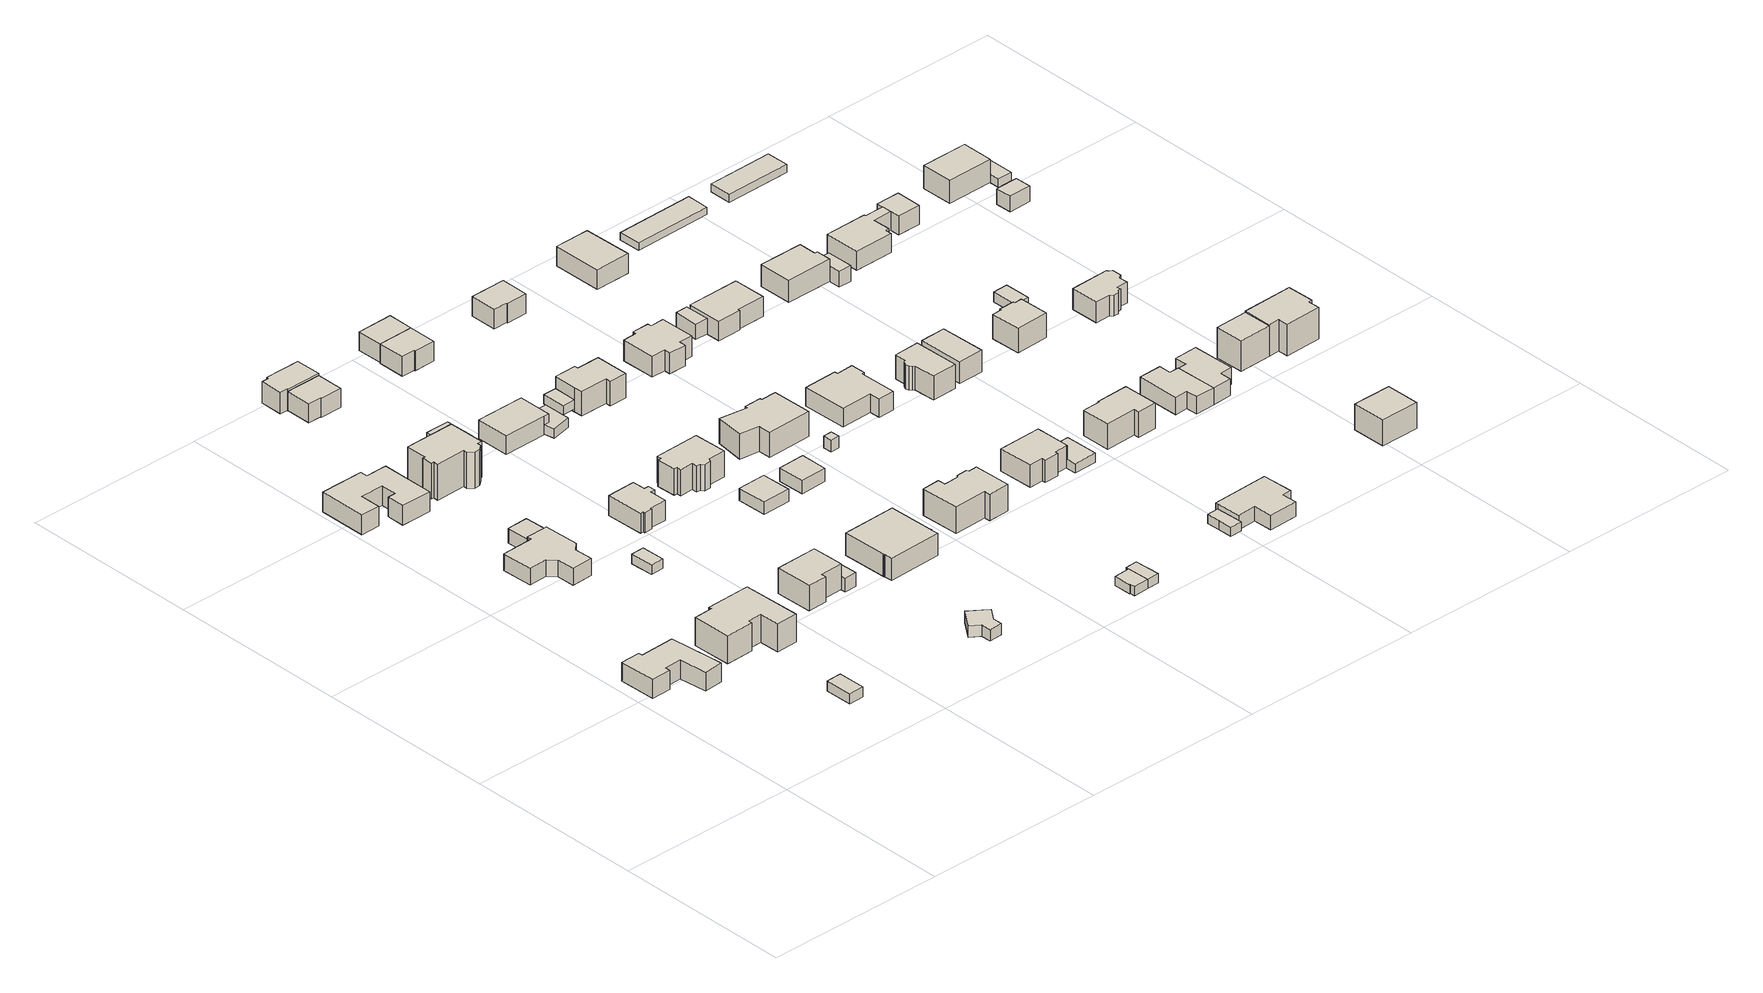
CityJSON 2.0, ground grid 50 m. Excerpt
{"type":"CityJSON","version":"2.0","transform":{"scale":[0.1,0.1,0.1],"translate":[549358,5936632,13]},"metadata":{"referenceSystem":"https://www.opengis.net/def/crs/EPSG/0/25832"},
"CityObjects":{
"building1":{"type":"Building","attributes":{"Gemeindeschluessel":"02200227","Geometrietyp2DReferenz":"3000","BezugspunktDach":"2000","function":"31001_1100","measuredHeight":5.94,"storeysAboveGround":1},"address":[{"country":"Germany","locality":"Hamburg","thoroughfareNumber":"17","thoroughfareName":"Windfeld","postcode":"22559"}],"geometry":[{"type":"Solid","lod":"1","boundaries":[[[[0,1,2,3,4,5,6,7,8,9]],[[10,11,12,13,14,15,16,17,18,19]],[[8,10,19,9]],[[7,11,10,8]],[[6,12,11,7]],[[5,13,12,6]],[[4,14,13,5]],[[3,15,14,4]],[[2,16,15,3]],[[1,17,16,2]],[[0,18,17,1]],[[9,19,18,0]]]]}]},
"building2":{"type":"Building","attributes":{"Gemeindeschluessel":"02200227","Geometrietyp2DReferenz":"3000","BezugspunktDach":"2000","function":"31001_1010","measuredHeight":2.77,"storeysAboveGround":1},"address":[{"country":"Germany","locality":"Hamburg","thoroughfareName":"Bookweetenkamp","postcode":"22559"}],"geometry":[{"type":"Solid","lod":"1","boundaries":[[[[20,21,22,23]],[[24,25,26,27]],[[22,24,27,23]],[[21,25,24,22]],[[20,26,25,21]],[[23,27,26,20]]]]}]},
"building3":{"type":"Building","attributes":{"Gemeindeschluessel":"02200227","Geometrietyp2DReferenz":"3000","BezugspunktDach":"2000","function":"31001_1010","measuredHeight":8.89,"storeysAboveGround":1},"address":[{"country":"Germany","locality":"Hamburg","thoroughfareNumber":"15","thoroughfareName":"Windfeld","postcode":"22559"}],"geometry":[{"type":"Solid","lod":"1","boundaries":[[[[28,29,30,31,32,33,34,35,36,37]],[[38,39,40,41,42,43,44,45,46,47]],[[36,38,47,37]],[[35,39,38,36]],[[34,40,39,35]],[[33,41,40,34]],[[32,42,41,33]],[[31,43,42,32]],[[30,44,43,31]],[[29,45,44,30]],[[28,46,45,29]],[[37,47,46,28]]]]}]},
"building4":{"type":"Building","attributes":{"Gemeindeschluessel":"02200227","Geometrietyp2DReferenz":"3000","BezugspunktDach":"2000","function":"31001_1010","measuredHeight":5.85,"storeysAboveGround":1},"address":[{"country":"Germany","locality":"Hamburg","thoroughfareNumber":"16","thoroughfareName":"Windfeld","postcode":"22559"}],"geometry":[{"type":"Solid","lod":"1","boundaries":[[[[48,49,50,51,52,53,54,55,56,57,58,59]],[[60,61,62,63,64,65,66,67,68,69,70,71]],[[58,60,71,59]],[[57,61,60,58]],[[56,62,61,57]],[[55,63,62,56]],[[54,64,63,55]],[[53,65,64,54]],[[52,66,65,53]],[[51,67,66,52]],[[50,68,67,51]],[[49,69,68,50]],[[48,70,69,49]],[[59,71,70,48]]]]}]},
"building5":{"type":"Building","attributes":{"Gemeindeschluessel":"02200227","Geometrietyp2DReferenz":"3000","BezugspunktDach":"2000","function":"31001_1120","measuredHeight":6.63,"storeysAboveGround":2},"address":[{"country":"Germany","locality":"Hamburg","thoroughfareNumber":"17","thoroughfareName":"Wolferskamp","postcode":"22559"}],"geometry":[{"type":"Solid","lod":"1","boundaries":[[[[72,73,74,75,76,77,78,79,80,81,82,83]],[[84,85,86,87,88,89,90,91,92,93,94,95]],[[82,84,95,83]],[[81,85,84,82]],[[80,86,85,81]],[[79,87,86,80]],[[78,88,87,79]],[[77,89,88,78]],[[76,90,89,77]],[[75,91,90,76]],[[74,92,91,75]],[[73,93,92,74]],[[72,94,93,73]],[[83,95,94,72]]]]}]},
"building6":{"type":"Building","attributes":{"Gemeindeschluessel":"02200227","Geometrietyp2DReferenz":"3000","BezugspunktDach":"2000","function":"31001_2460","measuredHeight":4.82,"storeysAboveGround":1},"address":[{"country":"Germany","locality":"Hamburg","thoroughfareName":"Windfeld","postcode":"22559"}],"geometry":[{"type":"Solid","lod":"1","boundaries":[[[[96,97,55,54]],[[98,99,100,101]],[[55,98,101,54]],[[97,99,98,55]],[[96,100,99,97]],[[54,101,100,96]]]]}]},
"building7":{"type":"Building","attributes":{"Gemeindeschluessel":"02200227","Geometrietyp2DReferenz":"3000","BezugspunktDach":"2000","function":"31001_2460","measuredHeight":2.71,"storeysAboveGround":1},"address":[{"country":"Germany","locality":"Hamburg","thoroughfareName":"Windfeld","postcode":"22559"}],"geometry":[{"type":"Solid","lod":"1","boundaries":[[[[102,103,104,105]],[[106,107,108,109]],[[104,106,109,105]],[[103,107,106,104]],[[102,108,107,103]],[[105,109,108,102]]]]}]},
"building8":{"type":"Building","attributes":{"Gemeindeschluessel":"02200227","Geometrietyp2DReferenz":"3000","BezugspunktDach":"2000","function":"31001_1010","measuredHeight":11.44,"storeysAboveGround":1},"address":[{"country":"Germany","locality":"Hamburg","thoroughfareNumber":"15","thoroughfareName":"Wolferskamp","postcode":"22559"}],"geometry":[{"type":"Solid","lod":"1","boundaries":[[[[110,111,112,113,114,115,116,117,118,119,120,121,122,123]],[[124,125,126,127,128,129,130,131,132,133,134,135,136,137]],[[122,124,137,123]],[[121,125,124,122]],[[120,126,125,121]],[[119,127,126,120]],[[118,128,127,119]],[[117,129,128,118]],[[116,130,129,117]],[[115,131,130,116]],[[114,132,131,115]],[[113,133,132,114]],[[112,134,133,113]],[[111,135,134,112]],[[110,136,135,111]],[[123,137,136,110]]]]}]},
"building9":{"type":"Building","attributes":{"Gemeindeschluessel":"02200227","Geometrietyp2DReferenz":"3000","BezugspunktDach":"2000","function":"31001_1100","measuredHeight":8.54,"storeysAboveGround":1},"address":[{"country":"Germany","locality":"Hamburg","thoroughfareNumber":"13","thoroughfareName":"Windfeld","postcode":"22559"}],"geometry":[{"type":"Solid","lod":"1","boundaries":[[[[138,139,140,141,142,143,144]],[[145,146,147,148,149,150,151]],[[143,145,151,144]],[[142,146,145,143]],[[141,147,146,142]],[[140,148,147,141]],[[139,149,148,140]],[[138,150,149,139]],[[144,151,150,138]]]]}]},
"building10":{"type":"Building","attributes":{"Gemeindeschluessel":"02200227","Geometrietyp2DReferenz":"3000","BezugspunktDach":"2000","function":"31001_1010","measuredHeight":3.14,"storeysAboveGround":1},"address":[{"country":"Germany","locality":"Hamburg","thoroughfareName":"Bookweetenkamp","postcode":"22559"}],"geometry":[{"type":"Solid","lod":"1","boundaries":[[[[152,153,154,155,156,157,158]],[[159,160,161,162,163,164,165]],[[157,159,165,158]],[[156,160,159,157]],[[155,161,160,156]],[[154,162,161,155]],[[153,163,162,154]],[[152,164,163,153]],[[158,165,164,152]]]]}]},
"building11":{"type":"Building","attributes":{"Gemeindeschluessel":"02200227","Geometrietyp2DReferenz":"3000","BezugspunktDach":"2000","function":"31001_2460","measuredHeight":4.5,"storeysAboveGround":1},"address":[{"country":"Germany","locality":"Hamburg","thoroughfareName":"Windfeld","postcode":"22559"}],"geometry":[{"type":"Solid","lod":"1","boundaries":[[[[166,167,168,169,170]],[[171,172,173,174,175]],[[169,171,175,170]],[[168,172,171,169]],[[167,173,172,168]],[[166,174,173,167]],[[170,175,174,166]]]]}]},
"building12":{"type":"Building","attributes":{"Gemeindeschluessel":"02200227","Geometrietyp2DReferenz":"3000","BezugspunktDach":"2000","function":"31001_1010","measuredHeight":7.71,"storeysAboveGround":1},"address":[{"country":"Germany","locality":"Hamburg","thoroughfareNumber":"14","thoroughfareName":"Windfeld","postcode":"22559"}],"geometry":[{"type":"Solid","lod":"1","boundaries":[[[[176,177,178,179,180,181,182,183,184,185,186,187]],[[188,189,190,191,192,193,194,195,196,197,198,199]],[[186,188,199,187]],[[185,189,188,186]],[[184,190,189,185]],[[183,191,190,184]],[[182,192,191,183]],[[181,193,192,182]],[[180,194,193,181]],[[179,195,194,180]],[[178,196,195,179]],[[177,197,196,178]],[[176,198,197,177]],[[187,199,198,176]]]]}]},
"building13":{"type":"Building","attributes":{"Gemeindeschluessel":"02200227","Geometrietyp2DReferenz":"3000","BezugspunktDach":"2000","function":"31001_1010","measuredHeight":5.99,"storeysAboveGround":2},"address":[{"country":"Germany","locality":"Hamburg","thoroughfareNumber":"40","thoroughfareName":"Wolferskamp","postcode":"22559"}],"geometry":[{"type":"Solid","lod":"1","boundaries":[[[[200,201,202,203,204,205]],[[206,207,208,209,210,211]],[[204,206,211,205]],[[203,207,206,204]],[[202,208,207,203]],[[201,209,208,202]],[[200,210,209,201]],[[205,211,210,200]]]]}]},
"building14":{"type":"Building","attributes":{"Gemeindeschluessel":"02200227","Geometrietyp2DReferenz":"3000","BezugspunktDach":"2000","function":"31001_1010","measuredHeight":6.72,"storeysAboveGround":2},"address":[{"country":"Germany","locality":"Hamburg","thoroughfareNumber":"42","thoroughfareName":"Wolferskamp","postcode":"22559"}],"geometry":[{"type":"Solid","lod":"1","boundaries":[[[[212,213,214,215,216,217,218,219]],[[220,221,222,223,224,225,226,227]],[[218,220,227,219]],[[217,221,220,218]],[[216,222,221,217]],[[215,223,222,216]],[[214,224,223,215]],[[213,225,224,214]],[[212,226,225,213]],[[219,227,226,212]]]]}]},
"building15":{"type":"Building","attributes":{"Gemeindeschluessel":"02200227","Geometrietyp2DReferenz":"3000","BezugspunktDach":"2000","function":"31001_2460","measuredHeight":2.93,"storeysAboveGround":1},"address":[{"country":"Germany","locality":"Hamburg","thoroughfareName":"Wolferskamp","postcode":"22559"}],"geometry":[{"type":"Solid","lod":"1","boundaries":[[[[228,229,230,231,232,233]],[[234,235,236,237,238,239]],[[232,234,239,233]],[[231,235,234,232]],[[230,236,235,231]],[[229,237,236,230]],[[228,238,237,229]],[[233,239,238,228]]]]}]},
"building16":{"type":"Building","attributes":{"Gemeindeschluessel":"02200227","Geometrietyp2DReferenz":"3000","BezugspunktDach":"2000","function":"31001_1120","measuredHeight":8.02,"storeysAboveGround":1},"address":[{"country":"Germany","locality":"Hamburg","thoroughfareNumber":"13","thoroughfareName":"Wolferskamp","postcode":"22559"}],"geometry":[{"type":"Solid","lod":"1","boundaries":[[[[240,241,242,243,244]],[[245,246,247,248,249]],[[243,245,249,244]],[[242,246,245,243]],[[241,247,246,242]],[[240,248,247,241]],[[244,249,248,240]]]]}]},
"building17":{"type":"Building","attributes":{"Gemeindeschluessel":"02200227","Geometrietyp2DReferenz":"3000","BezugspunktDach":"2000","function":"31001_1010","measuredHeight":7.35,"storeysAboveGround":2},"address":[{"country":"Germany","locality":"Hamburg","thoroughfareNumber":"11","thoroughfareName":"Windfeld","postcode":"22559"}],"geometry":[{"type":"Solid","lod":"1","boundaries":[[[[250,251,252,253,254,255,256,257,258,259,260,261]],[[262,263,264,265,266,267,268,269,270,271,272,273]],[[260,262,273,261]],[[259,263,262,260]],[[258,264,263,259]],[[257,265,264,258]],[[256,266,265,257]],[[255,267,266,256]],[[254,268,267,255]],[[253,269,268,254]],[[252,270,269,253]],[[251,271,270,252]],[[250,272,271,251]],[[261,273,272,250]]]]}]},
"building18":{"type":"Building","attributes":{"Gemeindeschluessel":"02200227","Geometrietyp2DReferenz":"3000","BezugspunktDach":"2000","function":"31001_1010","measuredHeight":8.7,"storeysAboveGround":1},"address":[{"country":"Germany","locality":"Hamburg","thoroughfareNumber":"12","thoroughfareName":"Windfeld","postcode":"22559"}],"geometry":[{"type":"Solid","lod":"1","boundaries":[[[[274,275,276,277,278,279,280,281,282,283,284,285,286,287]],[[288,289,290,291,292,293,294,295,296,297,298,299,300,301]],[[286,288,301,287]],[[285,289,288,286]],[[284,290,289,285]],[[283,291,290,284]],[[282,292,291,283]],[[281,293,292,282]],[[280,294,293,281]],[[279,295,294,280]],[[278,296,295,279]],[[277,297,296,278]],[[276,298,297,277]],[[275,299,298,276]],[[274,300,299,275]],[[287,301,300,274]]]]}]},
"building19":{"type":"Building","attributes":{"Gemeindeschluessel":"02200227","Geometrietyp2DReferenz":"3000","BezugspunktDach":"2000","function":"31001_2460","measuredHeight":4.52,"storeysAboveGround":1},"address":[{"country":"Germany","locality":"Hamburg","thoroughfareName":"Windfeld","postcode":"22559"}],"geometry":[{"type":"Solid","lod":"1","boundaries":[[[[302,303,304,305]],[[306,307,308,309]],[[304,306,309,305]],[[303,307,306,304]],[[302,308,307,303]],[[305,309,308,302]]]]}]},
"building20":{"type":"Building","attributes":{"Gemeindeschluessel":"02200227","Geometrietyp2DReferenz":"3000","BezugspunktDach":"2000","function":"31001_2460","measuredHeight":2.57,"storeysAboveGround":1},"address":[{"country":"Germany","locality":"Hamburg","thoroughfareName":"Wolferskamp","postcode":"22559"}],"geometry":[{"type":"Solid","lod":"1","boundaries":[[[[310,311,312,313,314,315]],[[316,317,318,319,320,321]],[[314,316,321,315]],[[313,317,316,314]],[[312,318,317,313]],[[311,319,318,312]],[[310,320,319,311]],[[315,321,320,310]]]]}]},
"building21":{"type":"Building","attributes":{"Gemeindeschluessel":"02200227","Geometrietyp2DReferenz":"3000","BezugspunktDach":"2000","function":"31001_1010","measuredHeight":6.04,"storeysAboveGround":2},"address":[{"country":"Germany","locality":"Hamburg","thoroughfareNumber":"32","thoroughfareName":"Wolferskamp","postcode":"22559"}],"geometry":[{"type":"Solid","lod":"1","boundaries":[[[[322,323,324,325,326,327]],[[328,329,330,331,332,333]],[[326,328,333,327]],[[325,329,328,326]],[[324,330,329,325]],[[323,331,330,324]],[[322,332,331,323]],[[327,333,332,322]]]]}]},
"building22":{"type":"Building","attributes":{"Gemeindeschluessel":"02200227","Geometrietyp2DReferenz":"3000","BezugspunktDach":"2000","function":"31001_2460","measuredHeight":2.47,"storeysAboveGround":1},"address":[{"country":"Germany","locality":"Hamburg","thoroughfareName":"Wolferskamp","postcode":"22559"}],"geometry":[{"type":"Solid","lod":"1","boundaries":[[[[334,335,336,337]],[[338,339,340,341]],[[336,338,341,337]],[[335,339,338,336]],[[334,340,339,335]],[[337,341,340,334]]]]}]},
"building23":{"type":"Building","attributes":{"Gemeindeschluessel":"02200227","Geometrietyp2DReferenz":"3000","BezugspunktDach":"2000","function":"31001_2460","measuredHeight":2.52,"storeysAboveGround":1},"address":[{"country":"Germany","locality":"Hamburg","thoroughfareName":"Bookweetenkamp","postcode":"22559"}],"geometry":[{"type":"Solid","lod":"1","boundaries":[[[[342,343,344,345,346,347]],[[348,349,350,351,352,353]],[[346,348,353,347]],[[345,349,348,346]],[[344,350,349,345]],[[343,351,350,344]],[[342,352,351,343]],[[347,353,352,342]]]]}]},
"building24":{"type":"Building","attributes":{"Gemeindeschluessel":"02200227","Geometrietyp2DReferenz":"3000","BezugspunktDach":"2000","function":"31001_1010","measuredHeight":5.93,"storeysAboveGround":2},"address":[{"country":"Germany","locality":"Hamburg","thoroughfareNumber":"34","thoroughfareName":"Wolferskamp","postcode":"22559"}],"geometry":[{"type":"Solid","lod":"1","boundaries":[[[[354,355,356,357]],[[333,332,358,359]],[[356,333,359,357]],[[355,332,333,356]],[[354,358,332,355]],[[357,359,358,354]]]]}]},
"building25":{"type":"Building","attributes":{"Gemeindeschluessel":"02200227","Geometrietyp2DReferenz":"3000","BezugspunktDach":"2000","function":"31001_2460","measuredHeight":4.72,"storeysAboveGround":1},"address":[{"country":"Germany","locality":"Hamburg","thoroughfareName":"Windfeld","postcode":"22559"}],"geometry":[{"type":"Solid","lod":"1","boundaries":[[[[360,361,362,363]],[[364,365,366,367]],[[362,364,367,363]],[[361,365,364,362]],[[360,366,365,361]],[[363,367,366,360]]]]}]},
"building26":{"type":"Building","attributes":{"Gemeindeschluessel":"02200227","Geometrietyp2DReferenz":"3000","BezugspunktDach":"2000","function":"31001_2460","measuredHeight":2.52,"storeysAboveGround":1},"address":[{"country":"Germany","locality":"Hamburg","thoroughfareName":"Bookweetenkamp","postcode":"22559"}],"geometry":[{"type":"Solid","lod":"1","boundaries":[[[[368,369,343,342,370]],[[352,351,371,372,373]],[[342,352,373,370]],[[343,351,352,342]],[[369,371,351,343]],[[368,372,371,369]],[[370,373,372,368]]]]}]},
"building27":{"type":"Building","attributes":{"Gemeindeschluessel":"02200227","Geometrietyp2DReferenz":"3000","BezugspunktDach":"2000","function":"31001_1010","measuredHeight":7.38,"storeysAboveGround":1},"address":[{"country":"Germany","locality":"Hamburg","thoroughfareNumber":"11","thoroughfareName":"Wolferskamp","postcode":"22559"}],"geometry":[{"type":"Solid","lod":"1","boundaries":[[[[374,375,376,377,378,379,380,381,382]],[[383,384,385,386,387,388,389,390,391]],[[381,383,391,382]],[[380,384,383,381]],[[379,385,384,380]],[[378,386,385,379]],[[377,387,386,378]],[[376,388,387,377]],[[375,389,388,376]],[[374,390,389,375]],[[382,391,390,374]]]]}]},
"building28":{"type":"Building","attributes":{"Gemeindeschluessel":"02200227","Geometrietyp2DReferenz":"3000","BezugspunktDach":"2000","function":"31001_1100","measuredHeight":7.99,"storeysAboveGround":1},"address":[{"country":"Germany","locality":"Hamburg","thoroughfareNumber":"9","thoroughfareName":"Windfeld","postcode":"22559"}],"geometry":[{"type":"Solid","lod":"1","boundaries":[[[[392,393,394,395,396,397,398,399,400,401,402,403]],[[404,405,406,407,408,409,410,411,412,413,414,415]],[[402,404,415,403]],[[401,405,404,402]],[[400,406,405,401]],[[399,407,406,400]],[[398,408,407,399]],[[397,409,408,398]],[[396,410,409,397]],[[395,411,410,396]],[[394,412,411,395]],[[393,413,412,394]],[[392,414,413,393]],[[403,415,414,392]]]]}]},
"building29":{"type":"Building","attributes":{"Gemeindeschluessel":"02200227","Geometrietyp2DReferenz":"3000","BezugspunktDach":"2000","function":"31001_1010","measuredHeight":7.7,"storeysAboveGround":2},"address":[{"country":"Germany","locality":"Hamburg","thoroughfareNumber":"10","thoroughfareName":"Windfeld","postcode":"22559"}],"geometry":[{"type":"Solid","lod":"1","boundaries":[[[[416,417,418,419,420,421,422,423,424,425]],[[426,427,428,429,430,431,432,433,434,435]],[[424,426,435,425]],[[423,427,426,424]],[[422,428,427,423]],[[421,429,428,422]],[[420,430,429,421]],[[419,431,430,420]],[[418,432,431,419]],[[417,433,432,418]],[[416,434,433,417]],[[425,435,434,416]]]]}]},
"building30":{"type":"Building","attributes":{"Gemeindeschluessel":"02200227","Geometrietyp2DReferenz":"3000","BezugspunktDach":"2000","function":"31001_1310","measuredHeight":3.19,"storeysAboveGround":1},"address":[{"country":"Germany","locality":"Hamburg","thoroughfareName":"Windfeld","postcode":"22559"}],"geometry":[{"type":"Solid","lod":"1","boundaries":[[[[436,437,438,439]],[[440,441,442,443]],[[438,440,443,439]],[[437,441,440,438]],[[436,442,441,437]],[[439,443,442,436]]]]}]},
"building31":{"type":"Building","attributes":{"Gemeindeschluessel":"02200227","Geometrietyp2DReferenz":"3000","BezugspunktDach":"2000","function":"31001_1010","measuredHeight":6.17,"storeysAboveGround":2},"address":[{"country":"Germany","locality":"Hamburg","thoroughfareNumber":"24","thoroughfareName":"Wolferskamp","postcode":"22559"}],"geometry":[{"type":"Solid","lod":"1","boundaries":[[[[444,445,446,447,448,449]],[[450,451,452,453,454,455]],[[448,450,455,449]],[[447,451,450,448]],[[446,452,451,447]],[[445,453,452,446]],[[444,454,453,445]],[[449,455,454,444]]]]}]},
"building32":{"type":"Building","attributes":{"Gemeindeschluessel":"02200227","Geometrietyp2DReferenz":"3000","BezugspunktDach":"2000","function":"31001_1010","measuredHeight":8.82,"storeysAboveGround":1},"address":[{"country":"Germany","locality":"Hamburg","thoroughfareNumber":"9","thoroughfareName":"Wolferskamp","postcode":"22559"}],"geometry":[{"type":"Solid","lod":"1","boundaries":[[[[456,457,458,459,460,461,462,463,464,465,466,467]],[[468,469,470,471,472,473,474,475,476,477,478,479]],[[466,468,479,467]],[[465,469,468,466]],[[464,470,469,465]],[[463,471,470,464]],[[462,472,471,463]],[[461,473,472,462]],[[460,474,473,461]],[[459,475,474,460]],[[458,476,475,459]],[[457,477,476,458]],[[456,478,477,457]],[[467,479,478,456]]]]}]},
"building33":{"type":"Building","attributes":{"Gemeindeschluessel":"02200227","Geometrietyp2DReferenz":"3000","BezugspunktDach":"2000","function":"31001_1010","measuredHeight":7.68,"storeysAboveGround":1},"address":[{"country":"Germany","locality":"Hamburg","thoroughfareNumber":"7","thoroughfareName":"Windfeld","postcode":"22559"}],"geometry":[{"type":"Solid","lod":"1","boundaries":[[[[480,481,482,483,484,485,486,487,488,489,490,491]],[[492,493,494,495,496,497,498,499,500,501,502,503]],[[490,492,503,491]],[[489,493,492,490]],[[488,494,493,489]],[[487,495,494,488]],[[486,496,495,487]],[[485,497,496,486]],[[484,498,497,485]],[[483,499,498,484]],[[482,500,499,483]],[[481,501,500,482]],[[480,502,501,481]],[[491,503,502,480]]]]}]},
"building34":{"type":"Building","attributes":{"Gemeindeschluessel":"02200227","Geometrietyp2DReferenz":"3000","BezugspunktDach":"2000","function":"31001_2460","measuredHeight":2.56,"storeysAboveGround":1},"address":[{"country":"Germany","locality":"Hamburg","thoroughfareName":"Bookweetenkamp","postcode":"22559"}],"geometry":[{"type":"Solid","lod":"1","boundaries":[[[[504,505,506,507,508,509]],[[510,511,512,513,514,515]],[[508,510,515,509]],[[507,511,510,508]],[[506,512,511,507]],[[505,513,512,506]],[[504,514,513,505]],[[509,515,514,504]]]]}]},
"building35":{"type":"Building","attributes":{"Gemeindeschluessel":"02200227","Geometrietyp2DReferenz":"3000","BezugspunktDach":"2000","function":"31001_1010","measuredHeight":8.02,"storeysAboveGround":1},"address":[{"country":"Germany","locality":"Hamburg","thoroughfareNumber":"8","thoroughfareName":"Windfeld","postcode":"22559"}],"geometry":[{"type":"Solid","lod":"1","boundaries":[[[[516,517,518,519,520,521,522,523,524,525]],[[526,527,528,529,530,531,532,533,534,535]],[[524,526,535,525]],[[523,527,526,524]],[[522,528,527,523]],[[521,529,528,522]],[[520,530,529,521]],[[519,531,530,520]],[[518,532,531,519]],[[517,533,532,518]],[[516,534,533,517]],[[525,535,534,516]]]]}]},
"building36":{"type":"Building","attributes":{"Gemeindeschluessel":"02200227","Geometrietyp2DReferenz":"3000","BezugspunktDach":"2000","function":"31001_2460","measuredHeight":2.59,"storeysAboveGround":1},"address":[{"country":"Germany","locality":"Hamburg","thoroughfareName":"Windfeld","postcode":"22559"}],"geometry":[{"type":"Solid","lod":"1","boundaries":[[[[480,491,536,537,538,481]],[[539,540,541,542,543,544]],[[538,539,544,481]],[[537,540,539,538]],[[536,541,540,537]],[[491,542,541,536]],[[480,543,542,491]],[[481,544,543,480]]]]}]},
"building37":{"type":"Building","attributes":{"Gemeindeschluessel":"02200227","Geometrietyp2DReferenz":"3000","BezugspunktDach":"2000","function":"31001_1010","measuredHeight":4.86,"storeysAboveGround":1},"address":[{"country":"Germany","locality":"Hamburg","thoroughfareNumber":"10a","thoroughfareName":"Bookweetenkamp","postcode":"22559"}],"geometry":[{"type":"Solid","lod":"1","boundaries":[[[[545,546,547,548,549,550,551,552,553]],[[554,555,556,557,558,559,560,561,562]],[[552,554,562,553]],[[551,555,554,552]],[[550,556,555,551]],[[549,557,556,550]],[[548,558,557,549]],[[547,559,558,548]],[[546,560,559,547]],[[545,561,560,546]],[[553,562,561,545]]]]}]},
"building38":{"type":"Building","attributes":{"Gemeindeschluessel":"02200227","Geometrietyp2DReferenz":"3000","BezugspunktDach":"2000","function":"31001_2460","measuredHeight":5.17,"storeysAboveGround":1},"address":[{"country":"Germany","locality":"Hamburg","thoroughfareName":"Wolferskamp","postcode":"22559"}],"geometry":[{"type":"Solid","lod":"1","boundaries":[[[[563,564,565,566,567]],[[568,569,570,571,572]],[[566,568,572,567]],[[565,569,568,566]],[[564,570,569,565]],[[563,571,570,564]],[[567,572,571,563]]]]}]},
"building39":{"type":"Building","attributes":{"Gemeindeschluessel":"02200227","Geometrietyp2DReferenz":"3000","BezugspunktDach":"2000","function":"31001_1010","measuredHeight":6.46,"storeysAboveGround":1},"address":[{"country":"Germany","locality":"Hamburg","thoroughfareNumber":"7","thoroughfareName":"Wolferskamp","postcode":"22559"}],"geometry":[{"type":"Solid","lod":"1","boundaries":[[[[573,574,575,576,577,578]],[[579,580,581,582,583,584]],[[577,579,584,578]],[[576,580,579,577]],[[575,581,580,576]],[[574,582,581,575]],[[573,583,582,574]],[[578,584,583,573]]]]}]},
"building40":{"type":"Building","attributes":{"Gemeindeschluessel":"02200227","Geometrietyp2DReferenz":"3000","BezugspunktDach":"2000","function":"31001_1010","measuredHeight":6.55,"storeysAboveGround":2},"address":[{"country":"Germany","locality":"Hamburg","thoroughfareNumber":"6a","thoroughfareName":"Windfeld","postcode":"22559"}],"geometry":[{"type":"Solid","lod":"1","boundaries":[[[[585,586,587,588,589,590,591,592,593,594,595]],[[596,597,598,599,600,601,602,603,604,605,606]],[[594,596,606,595]],[[593,597,596,594]],[[592,598,597,593]],[[591,599,598,592]],[[590,600,599,591]],[[589,601,600,590]],[[588,602,601,589]],[[587,603,602,588]],[[586,604,603,587]],[[585,605,604,586]],[[595,606,605,585]]]]}]},
"building41":{"type":"Building","attributes":{"Gemeindeschluessel":"02200227","Geometrietyp2DReferenz":"3000","BezugspunktDach":"2000","function":"31001_1010","measuredHeight":6.22,"storeysAboveGround":2},"address":[{"country":"Germany","locality":"Hamburg","thoroughfareNumber":"16","thoroughfareName":"Wolferskamp","postcode":"22559"}],"geometry":[{"type":"Solid","lod":"1","boundaries":[[[[607,608,609,610]],[[611,612,613,614]],[[609,611,614,610]],[[608,612,611,609]],[[607,613,612,608]],[[610,614,613,607]]]]}]},
"building42":{"type":"Building","attributes":{"Gemeindeschluessel":"02200227","Geometrietyp2DReferenz":"3000","BezugspunktDach":"2000","function":"31001_1010","measuredHeight":8.84,"storeysAboveGround":1},"address":[{"country":"Germany","locality":"Hamburg","thoroughfareNumber":"5","thoroughfareName":"Windfeld","postcode":"22559"}],"geometry":[{"type":"Solid","lod":"1","boundaries":[[[[615,616,617,618,619,620,621,622]],[[623,624,625,626,627,628,629,630]],[[621,623,630,622]],[[620,624,623,621]],[[619,625,624,620]],[[618,626,625,619]],[[617,627,626,618]],[[616,628,627,617]],[[615,629,628,616]],[[622,630,629,615]]]]}]},
"building43":{"type":"Building","attributes":{"Gemeindeschluessel":"02200227","Geometrietyp2DReferenz":"3000","BezugspunktDach":"2000","function":"31001_1010","measuredHeight":5.99,"storeysAboveGround":2},"address":[{"country":"Germany","locality":"Hamburg","thoroughfareNumber":"6","thoroughfareName":"Windfeld","postcode":"22559"}],"geometry":[{"type":"Solid","lod":"1","boundaries":[[[[631,632,633,634]],[[635,636,637,638]],[[633,635,638,634]],[[632,636,635,633]],[[631,637,636,632]],[[634,638,637,631]]]]}]},
"building44":{"type":"Building","attributes":{"Gemeindeschluessel":"02200227","Geometrietyp2DReferenz":"3000","BezugspunktDach":"2000","function":"31001_1010","measuredHeight":8.42,"storeysAboveGround":1},"address":[{"country":"Germany","locality":"Hamburg","thoroughfareNumber":"5","thoroughfareName":"Wolferskamp","postcode":"22559"}],"geometry":[{"type":"Solid","lod":"1","boundaries":[[[[639,640,641,642,643,644]],[[645,646,647,648,649,650]],[[643,645,650,644]],[[642,646,645,643]],[[641,647,646,642]],[[640,648,647,641]],[[639,649,648,640]],[[644,650,649,639]]]]}]},
"building45":{"type":"Building","attributes":{"Gemeindeschluessel":"02200227","Geometrietyp2DReferenz":"3000","BezugspunktDach":"2000","function":"31001_1010","measuredHeight":6.31,"storeysAboveGround":2},"address":[{"country":"Germany","locality":"Hamburg","thoroughfareNumber":"3a","thoroughfareName":"Windfeld","postcode":"22559"}],"geometry":[{"type":"Solid","lod":"1","boundaries":[[[[651,652,653,654,655,656,657,658]],[[659,660,661,662,663,664,665,666]],[[657,659,666,658]],[[656,660,659,657]],[[655,661,660,656]],[[654,662,661,655]],[[653,663,662,654]],[[652,664,663,653]],[[651,665,664,652]],[[658,666,665,651]]]]}]},
"building46":{"type":"Building","attributes":{"Gemeindeschluessel":"02200227","Geometrietyp2DReferenz":"3000","BezugspunktDach":"2000","function":"31001_2460","measuredHeight":2.01,"storeysAboveGround":1},"address":[{"country":"Germany","locality":"Hamburg","thoroughfareName":"Wolferskamp","postcode":"22559"}],"geometry":[{"type":"Solid","lod":"1","boundaries":[[[[667,668,669,670]],[[671,672,673,674]],[[669,671,674,670]],[[668,672,671,669]],[[667,673,672,668]],[[670,674,673,667]]]]}]},
"building47":{"type":"Building","attributes":{"Gemeindeschluessel":"02200227","Geometrietyp2DReferenz":"3000","BezugspunktDach":"2000","function":"31001_1010","measuredHeight":9.33,"storeysAboveGround":1},"address":[{"country":"Germany","locality":"Hamburg","thoroughfareNumber":"4","thoroughfareName":"Windfeld","postcode":"22559"}],"geometry":[{"type":"Solid","lod":"1","boundaries":[[[[675,676,677,678,679,680,681,682]],[[683,684,685,686,687,688,689,690]],[[681,683,690,682]],[[680,684,683,681]],[[679,685,684,680]],[[678,686,685,679]],[[677,687,686,678]],[[676,688,687,677]],[[675,689,688,676]],[[682,690,689,675]]]]}]},
"building48":{"type":"Building","attributes":{"Gemeindeschluessel":"02200227","Geometrietyp2DReferenz":"3000","BezugspunktDach":"2000","function":"31001_2460","measuredHeight":5,"storeysAboveGround":1},"address":[{"country":"Germany","locality":"Hamburg","thoroughfareName":"Wolferskamp","postcode":"22559"}],"geometry":[{"type":"Solid","lod":"1","boundaries":[[[[691,692,693,694,695]],[[696,697,698,699,700]],[[694,696,700,695]],[[693,697,696,694]],[[692,698,697,693]],[[691,699,698,692]],[[695,700,699,691]]]]}]},
"building49":{"type":"Building","attributes":{"Gemeindeschluessel":"02200227","Geometrietyp2DReferenz":"3000","BezugspunktDach":"2000","function":"31001_1010","measuredHeight":6,"storeysAboveGround":2},"address":[{"country":"Germany","locality":"Hamburg","thoroughfareNumber":"3","thoroughfareName":"Windfeld","postcode":"22559"}],"geometry":[{"type":"Solid","lod":"1","boundaries":[[[[701,702,703,704,705,706,707,708]],[[709,710,711,712,713,714,715,716]],[[707,709,716,708]],[[706,710,709,707]],[[705,711,710,706]],[[704,712,711,705]],[[703,713,712,704]],[[702,714,713,703]],[[701,715,714,702]],[[708,716,715,701]]]]}]},
"building50":{"type":"Building","attributes":{"Gemeindeschluessel":"02200227","Geometrietyp2DReferenz":"3000","BezugspunktDach":"2000","function":"31001_1010","measuredHeight":9.14,"storeysAboveGround":1},"address":[{"country":"Germany","locality":"Hamburg","thoroughfareNumber":"90b","thoroughfareName":"Flerrentwiete","postcode":"22559"}],"geometry":[{"type":"Solid","lod":"1","boundaries":[[[[717,718,719,720]],[[721,722,723,724]],[[719,721,724,720]],[[718,722,721,719]],[[717,723,722,718]],[[720,724,723,717]]]]}]},
"building51":{"type":"Building","attributes":{"Gemeindeschluessel":"02200227","Geometrietyp2DReferenz":"3000","BezugspunktDach":"2000","function":"31001_2460","measuredHeight":2.68,"storeysAboveGround":1},"address":[{"country":"Germany","locality":"Hamburg","thoroughfareName":"Windfeld","postcode":"22559"}],"geometry":[{"type":"Solid","lod":"1","boundaries":[[[[725,726,727,728]],[[729,730,731,732]],[[727,729,732,728]],[[726,730,729,727]],[[725,731,730,726]],[[728,732,731,725]]]]}]},
"building52":{"type":"Building","attributes":{"Gemeindeschluessel":"02200227","Geometrietyp2DReferenz":"3000","BezugspunktDach":"2000","function":"31001_1010","measuredHeight":7.97,"storeysAboveGround":1},"address":[{"country":"Germany","locality":"Hamburg","thoroughfareNumber":"3","thoroughfareName":"Wolferskamp","postcode":"22559"}],"geometry":[{"type":"Solid","lod":"1","boundaries":[[[[733,734,735,736,737,738,739,740,741,742]],[[743,744,745,746,747,748,749,750,751,752]],[[741,743,752,742]],[[740,744,743,741]],[[739,745,744,740]],[[738,746,745,739]],[[737,747,746,738]],[[736,748,747,737]],[[735,749,748,736]],[[734,750,749,735]],[[733,751,750,734]],[[742,752,751,733]]]]}]},
"building53":{"type":"Building","attributes":{"Gemeindeschluessel":"02200227","Geometrietyp2DReferenz":"3000","BezugspunktDach":"2000","function":"31001_1010","measuredHeight":10.59,"storeysAboveGround":1},"address":[{"country":"Germany","locality":"Hamburg","thoroughfareNumber":"1","thoroughfareName":"Windfeld","postcode":"22559"}],"geometry":[{"type":"Solid","lod":"1","boundaries":[[[[753,754,755,756]],[[757,758,759,760]],[[755,757,760,756]],[[754,758,757,755]],[[753,759,758,754]],[[756,760,759,753]]]]}]},
"building54":{"type":"Building","attributes":{"Gemeindeschluessel":"02200227","Geometrietyp2DReferenz":"3000","BezugspunktDach":"2000","function":"31001_1010","measuredHeight":7.39,"storeysAboveGround":1},"address":[{"country":"Germany","locality":"Hamburg","thoroughfareNumber":"2","thoroughfareName":"Windfeld","postcode":"22559"}],"geometry":[{"type":"Solid","lod":"1","boundaries":[[[[761,762,763,764,765,766,767,768,769,770,771,772,773,774]],[[775,776,777,778,779,780,781,782,783,784,785,786,787,788]],[[773,775,788,774]],[[772,776,775,773]],[[771,777,776,772]],[[770,778,777,771]],[[769,779,778,770]],[[768,780,779,769]],[[767,781,780,768]],[[766,782,781,767]],[[765,783,782,766]],[[764,784,783,765]],[[763,785,784,764]],[[762,786,785,763]],[[761,787,786,762]],[[774,788,787,761]]]]}]},
"building55":{"type":"Building","attributes":{"Gemeindeschluessel":"02200227","Geometrietyp2DReferenz":"3000","BezugspunktDach":"2000","function":"31001_2460","measuredHeight":2.14,"storeysAboveGround":1},"address":[{"country":"Germany","locality":"Hamburg","thoroughfareName":"Wolferskamp","postcode":"22559"}],"geometry":[{"type":"Solid","lod":"1","boundaries":[[[[789,790,791,792]],[[793,794,795,796]],[[791,793,796,792]],[[790,794,793,791]],[[789,795,794,790]],[[792,796,795,789]]]]}]},
"building56":{"type":"Building","attributes":{"Gemeindeschluessel":"02200227","Geometrietyp2DReferenz":"3000","BezugspunktDach":"2000","function":"31001_2460","measuredHeight":6.74,"storeysAboveGround":1},"address":[{"country":"Germany","locality":"Hamburg","thoroughfareName":"Wolferskamp","postcode":"22559"}],"geometry":[{"type":"Solid","lod":"1","boundaries":[[[[797,798,799,741,800]],[[743,801,802,803,804]],[[741,743,804,800]],[[799,801,743,741]],[[798,802,801,799]],[[797,803,802,798]],[[800,804,803,797]]]]}]},
"building57":{"type":"Building","attributes":{"Gemeindeschluessel":"02200227","Geometrietyp2DReferenz":"3000","BezugspunktDach":"2000","function":"31001_1010","measuredHeight":10.84,"storeysAboveGround":1},"address":[{"country":"Germany","locality":"Hamburg","thoroughfareNumber":"1a","thoroughfareName":"Windfeld","postcode":"22559"}],"geometry":[{"type":"Solid","lod":"1","boundaries":[[[[805,806,753,756,807,808,809,810]],[[811,812,813,814,815,816,817,818]],[[809,811,818,810]],[[808,812,811,809]],[[807,813,812,808]],[[756,814,813,807]],[[753,815,814,756]],[[806,816,815,753]],[[805,817,816,806]],[[810,818,817,805]]]]}]},
"building58":{"type":"Building","attributes":{"Gemeindeschluessel":"02200227","Geometrietyp2DReferenz":"3000","BezugspunktDach":"2000","function":"31001_1010","measuredHeight":8.37,"storeysAboveGround":1},"address":[{"country":"Germany","locality":"Hamburg","thoroughfareNumber":"1","thoroughfareName":"Wolferskamp","postcode":"22559"}],"geometry":[{"type":"Solid","lod":"1","boundaries":[[[[819,820,821,822]],[[823,824,825,826]],[[821,823,826,822]],[[820,824,823,821]],[[819,825,824,820]],[[822,826,825,819]]]]}]},
"building59":{"type":"Building","attributes":{"Gemeindeschluessel":"02200227","Geometrietyp2DReferenz":"3000","BezugspunktDach":"2000","function":"31001_2460","measuredHeight":5.43,"storeysAboveGround":1},"address":[{"country":"Germany","locality":"Hamburg","thoroughfareName":"Flerrentwiete","postcode":"22559"}],"geometry":[{"type":"Solid","lod":"1","boundaries":[[[[827,828,829,830]],[[831,832,833,834]],[[829,831,834,830]],[[828,832,831,829]],[[827,833,832,828]],[[830,834,833,827]]]]}]},
"building60":{"type":"Building","attributes":{"Gemeindeschluessel":"02200227","Geometrietyp2DReferenz":"3000","BezugspunktDach":"2000","function":"31001_2460","measuredHeight":2.3,"storeysAboveGround":1},"address":[{"country":"Germany","locality":"Hamburg","thoroughfareName":"Wolferskamp","postcode":"22559"}],"geometry":[{"type":"Solid","lod":"1","boundaries":[[[[821,835,836,837,838,839]],[[840,841,842,843,844,845]],[[838,840,845,839]],[[837,841,840,838]],[[836,842,841,837]],[[835,843,842,836]],[[821,844,843,835]],[[839,845,844,821]]]]}]}
},
"vertices":[
[77,475,20],[22,474,20],[20,576,20],[74,577,20],[75,566,20],[171,569,20],[185,418,20],[132,414,20],[124,491,20],[77,489,20],[124,491,72],[132,414,72],[185,418,72],[171,569,72],[75,566,72],[74,577,72],[20,576,72],[22,474,72],[77,475,72],[77,489,72],
[381,226,18],[382,151,18],[340,150,18],[339,225,18],[340,150,46],[382,151,46],[381,226,46],[339,225,46],
[372,485,13],[333,484,13],[333,473,13],[255,471,13],[252,578,13],[306,580,13],[305,588,13],[428,591,13],[432,430,13],[373,429,13],[432,430,90],[428,591,90],[305,588,90],[306,580,90],[252,578,90],[255,471,90],[333,473,90],[333,484,90],[372,485,90],[373,429,90],
[203,937,29],[202,988,29],[182,1007,29],[131,1005,29],[129,1091,29],[217,1093,29],[217,1106,29],[275,1107,29],[278,1107,29],[281,1010,29],[261,990,29],[263,939,29],[261,990,75],[281,1010,75],[278,1107,75],[275,1107,75],[217,1106,75],[217,1093,75],[129,1091,75],[131,1005,75],[182,1007,75],[202,988,75],[203,937,75],[263,939,75],
[120,1448,20],[120,1492,20],[55,1492,20],[55,1434,20],[2,1434,20],[2,1566,20],[123,1567,20],[123,1547,20],[182,1547,20],[183,1399,20],[98,1399,20],[98,1448,20],[98,1399,74],[183,1399,74],[182,1547,74],[123,1547,74],[123,1567,74],[2,1566,74],[2,1434,74],[55,1434,74],[55,1492,74],[120,1492,74],[120,1448,74],[98,1448,74],
[215,1168,29],[273,1169,29],[275,1107,70],[273,1169,70],[215,1168,70],[217,1106,70],
[405,917,24],[407,853,24],[371,852,24],[369,916,24],[371,852,51],[407,853,51],[405,917,51],[369,916,51],
[381,1538,6],[382,1437,6],[369,1437,6],[369,1427,6],[356,1415,6],[339,1415,6],[326,1427,6],[326,1437,6],[243,1436,6],[243,1449,6],[236,1449,6],[235,1479,6],[243,1479,6],[243,1537,6],[243,1479,105],[235,1479,105],[236,1449,105],[243,1449,105],[243,1436,105],[326,1437,105],[326,1427,105],[339,1415,105],[356,1415,105],[369,1427,105],[369,1437,105],[382,1437,105],[381,1538,105],[243,1537,105],
[648,508,24],[585,507,24],[585,494,24],[532,493,24],[530,595,24],[646,598,24],[647,558,24],[646,598,94],[530,595,94],[532,493,94],[585,494,94],[585,507,94],[648,508,94],[647,558,94],
[759,211,26],[809,175,26],[785,142,26],[785,116,26],[748,114,26],[748,142,26],[722,160,26],[748,142,57],[748,114,57],[785,116,57],[785,142,57],[809,175,57],[759,211,57],[722,160,57],
[682,496,23],[648,495,23],[648,508,23],[647,558,23],[680,559,23],[647,558,61],[648,508,61],[648,495,61],[682,496,61],[680,559,61],
[544,1099,27],[545,1063,27],[558,1063,27],[559,1043,27],[546,1043,27],[547,994,27],[499,993,27],[499,988,27],[476,988,27],[476,993,27],[468,993,27],[465,1097,27],[468,993,82],[476,993,82],[476,988,82],[499,988,82],[499,993,82],[547,994,82],[546,1043,82],[559,1043,82],[558,1063,82],[545,1063,82],[544,1099,82],[465,1097,82],
[321,1921,30],[321,1847,30],[260,1847,30],[260,1850,30],[223,1850,30],[223,1921,30],[223,1850,82],[260,1850,82],[260,1847,82],[321,1847,82],[321,1921,82],[223,1921,82],
[222,1985,29],[222,1991,29],[320,1991,29],[321,1921,29],[223,1921,29],[223,1923,29],[202,1923,29],[202,1985,29],[202,1923,88],[223,1923,88],[223,1921,88],[321,1921,88],[320,1991,88],[222,1991,88],[222,1985,88],[202,1985,88],
[426,1599,33],[427,1519,33],[381,1519,33],[381,1538,33],[362,1538,33],[361,1599,33],[362,1538,62],[381,1538,62],[381,1519,62],[427,1519,62],[426,1599,62],[361,1599,62],
[462,1533,32],[597,1534,32],[597,1441,32],[581,1441,32],[462,1440,32],[581,1441,83],[597,1441,83],[597,1534,83],[462,1533,83],[462,1440,83],
[753,451,29],[752,473,29],[750,473,29],[750,477,29],[751,477,29],[748,601,29],[898,605,29],[901,481,29],[903,481,29],[903,477,29],[901,477,29],[902,455,29],[901,477,90],[903,477,90],[903,481,90],[901,481,90],[898,605,90],[748,601,90],[751,477,90],[750,477,90],[750,473,90],[752,473,90],[753,451,90],[902,455,90],
[654,1069,16],[645,1069,16],[643,1122,16],[653,1122,16],[653,1135,16],[778,1138,16],[781,1046,16],[733,1045,16],[727,1035,16],[708,1034,16],[702,1043,16],[692,1043,16],[691,1058,16],[654,1057,16],[691,1058,88],[692,1043,88],[702,1043,88],[708,1034,88],[727,1035,88],[733,1045,88],[781,1046,88],[778,1138,88],[653,1135,88],[653,1122,88],[643,1122,88],[645,1069,88],[654,1069,88],[654,1057,88],
[730,940,25],[808,942,25],[810,860,25],[732,858,25],[810,860,59],[808,942,59],[730,940,59],[732,858,59],
[597,1441,35],[597,1498,35],[641,1498,35],[641,1422,35],[587,1411,35],[581,1441,35],[587,1411,61],[641,1422,61],[641,1498,61],[597,1498,61],[597,1441,61],[581,1441,61],
[614,1924,27],[614,1847,27],[554,1846,27],[554,1849,27],[517,1849,27],[517,1923,27],[517,1849,81],[554,1849,81],[554,1846,81],[614,1847,81],[614,1924,81],[517,1923,81],
[707,1536,33],[707,1472,33],[670,1471,33],[670,1536,33],[670,1471,58],[707,1472,58],[707,1536,58],[670,1536,58],
[1155,82,33],[1157,20,33],[1114,18,33],[1113,32,33],[1111,32,33],[1110,80,33],[1111,32,58],[1113,32,58],[1114,18,58],[1157,20,58],[1155,82,58],[1110,80,58],
[614,1994,29],[614,1924,29],[517,1923,29],[516,1993,29],[614,1994,81],[516,1993,81],
[854,937,24],[928,939,24],[929,865,24],[856,863,24],[929,865,61],[928,939,61],[854,937,61],[856,863,61],
[1188,92,33],[1191,21,33],[1155,90,33],[1191,21,58],[1188,92,58],[1155,90,58],
[833,1434,25],[784,1433,25],[784,1448,25],[708,1448,25],[707,1472,25],[707,1536,25],[768,1536,25],[768,1526,25],[832,1526,25],[768,1526,92],[768,1536,92],[707,1536,92],[707,1472,92],[708,1448,92],[784,1448,92],[784,1433,92],[833,1434,92],[832,1526,92],
[994,602,28],[1043,604,28],[1044,583,28],[1087,585,28],[1090,590,28],[1119,591,28],[1123,585,28],[1146,586,28],[1149,483,28],[1090,482,28],[1090,498,28],[997,495,28],[1090,498,101],[1090,482,101],[1149,483,101],[1146,586,101],[1123,585,101],[1119,591,101],[1090,590,101],[1087,585,101],[1044,583,101],[1043,604,101],[994,602,101],[997,495,101],
[906,1062,23],[851,1069,23],[862,1149,23],[939,1138,23],[939,1145,23],[987,1146,23],[987,1140,23],[1030,1141,23],[1032,1030,23],[907,1027,23],[1032,1030,92],[1030,1141,92],[987,1140,92],[987,1146,92],[939,1145,92],[939,1138,92],[862,1149,92],[851,1069,92],[906,1062,92],[907,1027,92],
[1024,971,24],[1049,972,24],[1050,947,24],[1025,946,24],[1050,947,56],[1049,972,56],[1024,971,56],[1025,946,56],
[906,1926,26],[906,1849,26],[848,1848,26],[848,1852,26],[808,1851,26],[808,1925,26],[808,1851,80],[848,1852,80],[848,1848,80],[906,1849,80],[906,1926,80],[808,1925,80],
[1054,1448,33],[1016,1448,33],[1016,1430,33],[968,1430,33],[968,1447,33],[929,1447,33],[928,1542,33],[967,1543,33],[967,1553,33],[1014,1553,33],[1015,1543,33],[1053,1544,33],[1015,1543,90],[1014,1553,90],[967,1553,90],[967,1543,90],[928,1542,90],[929,1447,90],[968,1447,90],[968,1430,90],[1016,1430,90],[1016,1448,90],[1054,1448,90],[1053,1544,90],
[1368,518,33],[1365,518,33],[1329,517,33],[1329,507,33],[1288,506,33],[1288,516,33],[1249,515,33],[1246,611,33],[1321,613,33],[1366,614,33],[1366,607,33],[1367,578,33],[1366,607,94],[1366,614,94],[1321,613,94],[1246,611,94],[1249,515,94],[1288,516,94],[1288,506,94],[1329,507,94],[1329,517,94],[1365,518,94],[1368,518,94],[1367,578,94],
[1474,124,35],[1477,56,35],[1477,48,35],[1444,47,35],[1443,87,35],[1442,123,35],[1443,87,60],[1444,47,60],[1477,48,60],[1477,56,60],[1474,124,60],[1442,123,60],
[1205,977,24],[1204,1006,24],[1116,1004,24],[1113,1127,24],[1207,1129,24],[1207,1120,24],[1254,1122,24],[1255,1081,24],[1248,1081,24],[1250,978,24],[1248,1081,75],[1255,1081,75],[1254,1122,75],[1207,1120,75],[1207,1129,75],[1113,1127,75],[1116,1004,75],[1204,1006,75],[1205,977,75],[1250,978,75],
[1428,580,33],[1430,490,33],[1365,488,33],[1365,488,59],[1430,490,59],[1428,580,59],[1367,578,59],[1368,518,59],[1365,518,59],
[1477,56,34],[1474,124,34],[1474,130,34],[1632,135,34],[1635,50,34],[1610,49,34],[1612,8,34],[1531,5,34],[1529,58,34],[1531,5,74],[1612,8,74],[1610,49,74],[1635,50,74],[1632,135,74],[1474,130,74],[1474,124,74],[1477,56,74],[1529,58,74],
[1148,1496,31],[1112,1496,31],[1112,1563,31],[1147,1564,31],[1147,1553,31],[1147,1564,73],[1112,1563,73],[1112,1496,73],[1148,1496,73],[1147,1553,73],
[1293,1463,30],[1214,1462,30],[1214,1457,30],[1148,1457,30],[1147,1553,30],[1292,1554,30],[1147,1553,84],[1148,1457,84],[1214,1457,84],[1214,1462,84],[1293,1463,84],[1292,1554,84],
[1334,1030,23],[1338,1036,23],[1344,1039,23],[1344,1071,23],[1414,1073,23],[1417,948,23],[1347,946,23],[1345,1007,23],[1339,1010,23],[1334,1016,23],[1332,1023,23],[1334,1016,89],[1339,1010,89],[1345,1007,89],[1347,946,89],[1417,948,89],[1414,1073,89],[1344,1071,89],[1344,1039,89],[1338,1036,89],[1334,1030,89],[1332,1023,89],
[1096,1949,24],[1192,1949,24],[1195,1814,24],[1097,1813,24],[1195,1814,78],[1192,1949,78],[1096,1949,78],[1097,1813,78],
[1490,593,30],[1540,594,30],[1540,597,30],[1629,599,30],[1631,502,30],[1578,501,30],[1577,515,30],[1491,513,30],[1577,515,100],[1578,501,100],[1631,502,100],[1629,599,100],[1540,597,100],[1540,594,100],[1490,593,100],[1491,513,100],
[1499,1075,29],[1502,950,29],[1432,948,29],[1429,1073,29],[1432,948,89],[1502,950,89],[1499,1075,89],[1429,1073,89],
[1497,1557,30],[1497,1508,30],[1505,1508,30],[1505,1466,30],[1376,1465,30],[1375,1557,30],[1376,1465,91],[1505,1466,91],[1505,1508,91],[1497,1508,91],[1497,1557,91],[1375,1557,91],
[1736,508,35],[1700,507,35],[1698,625,35],[1761,626,35],[1762,593,35],[1788,593,35],[1791,477,35],[1737,476,35],[1791,477,83],[1788,593,83],[1762,593,83],[1761,626,83],[1698,625,83],[1700,507,83],[1736,508,83],[1737,476,83],
[1490,1925,30],[1490,1864,30],[1272,1861,30],[1271,1922,30],[1272,1861,50],[1490,1864,50],[1490,1925,50],[1271,1922,50],
[1708,952,31],[1616,949,31],[1614,1032,31],[1642,1033,31],[1641,1037,31],[1684,1038,31],[1684,1033,31],[1706,1034,31],[1684,1033,98],[1684,1038,98],[1641,1037,98],[1642,1033,98],[1614,1032,98],[1616,949,98],[1708,952,98],[1706,1034,98],
[1505,1466,29],[1505,1508,29],[1542,1508,29],[1542,1434,29],[1506,1434,29],[1542,1434,72],[1542,1508,72],[1505,1508,72],[1505,1466,72],[1506,1434,72],
[1845,479,36],[1791,477,36],[1788,593,36],[1814,594,36],[1813,628,36],[1877,630,36],[1880,512,36],[1845,511,36],[1880,512,82],[1877,630,82],[1813,628,82],[1814,594,82],[1788,593,82],[1791,477,82],[1845,479,82],[1845,511,82],
[2062,82,39],[1955,81,39],[1954,175,39],[2061,175,39],[1954,175,110],[1955,81,110],[2062,82,110],[2061,175,110],
[1765,1147,29],[1766,1075,29],[1724,1074,29],[1723,1146,29],[1724,1074,56],[1766,1075,56],[1765,1147,56],[1723,1146,56],
[1700,1476,31],[1690,1475,31],[1690,1457,31],[1581,1456,31],[1580,1555,31],[1698,1556,31],[1698,1552,31],[1753,1552,31],[1753,1525,31],[1699,1524,31],[1753,1525,83],[1753,1552,83],[1698,1552,83],[1698,1556,83],[1580,1555,83],[1581,1456,83],[1690,1457,83],[1690,1475,83],[1700,1476,83],[1699,1524,83],
[2039,555,21],[1949,553,21],[1947,632,21],[2038,634,21],[1947,632,105],[1949,553,105],[2039,555,105],[2038,634,105],
[1908,916,35],[1899,915,35],[1893,907,35],[1878,907,35],[1871,914,35],[1830,914,35],[1829,992,35],[1938,995,35],[1938,991,35],[1948,986,35],[1948,959,35],[1938,952,35],[1939,927,35],[1907,927,35],[1939,927,92],[1938,952,92],[1948,959,92],[1948,986,92],[1938,991,92],[1938,995,92],[1829,992,92],[1830,914,92],[1871,914,92],[1878,907,92],[1893,907,92],[1899,915,92],[1908,916,92],[1907,927,92],
[1744,1929,30],[1745,1868,30],[1562,1866,30],[1562,1927,30],[1562,1866,52],[1745,1868,52],[1744,1929,52],[1562,1927,52],
[1818,1570,31],[1818,1499,31],[1753,1499,31],[1752,1570,31],[1753,1499,83],[1818,1499,83],[1818,1570,83],[1752,1570,83],
[2071,528,21],[2070,556,21],[2179,638,21],[2181,564,21],[2171,563,21],[2172,530,21],[2171,563,108],[2181,564,108],[2179,638,108],[2038,634,108],[2039,555,108],[2070,556,108],[2071,528,108],[2172,530,108],
[1925,1599,34],[2055,1600,34],[2055,1513,34],[1926,1512,34],[2055,1513,97],[2055,1600,97],[1925,1599,97],[1926,1512,97],
[2065,1436,34],[2066,1392,34],[2004,1391,34],[2003,1435,34],[2004,1391,77],[2066,1392,77],[2065,1436,77],[2003,1435,77],
[2055,1554,34],[2095,1554,34],[2095,1485,34],[2054,1485,34],[2054,1513,34],[2054,1485,57],[2095,1485,57],[2095,1554,57],[2055,1554,57],[2055,1513,57],[2054,1513,57]
]}
